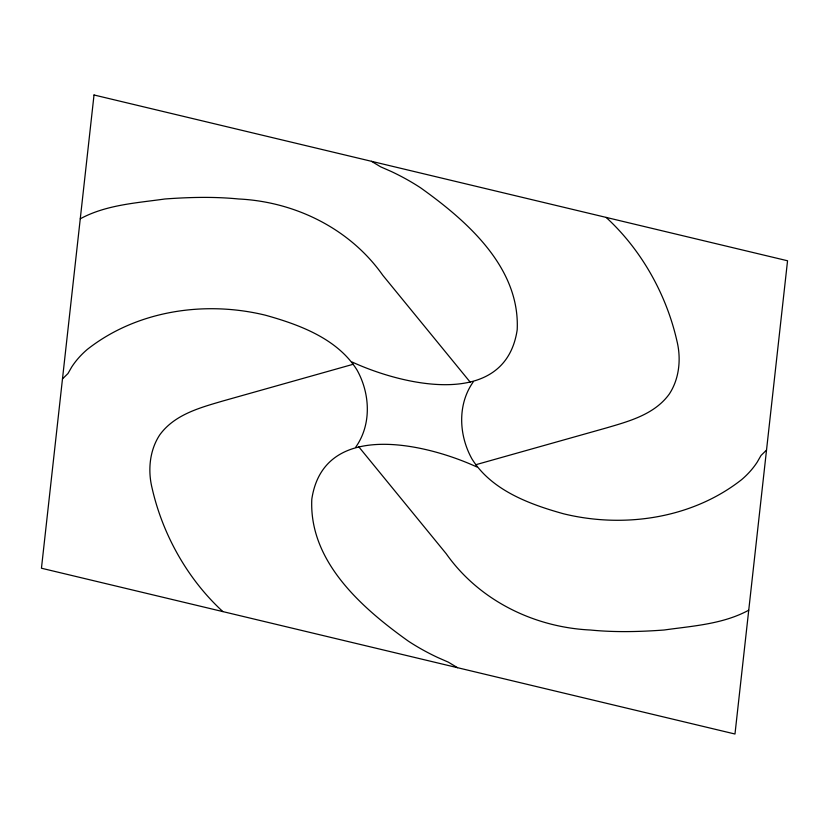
<?xml version="1.0" encoding="UTF-8"?>
<svg xmlns="http://www.w3.org/2000/svg" width="829" height="829" viewBox="0 0 829 829"><rect width="100%" height="100%" fill="white"/><g stroke="black" fill="none" stroke-linecap="round" stroke-linejoin="round"><path stroke-width="1.24" d="M355.817 447.018C371.744 424.396 370.159 393.63 357.05 370.076C337.486 338.698 299.549 324.719 265.467 315.217C205.084 300.45 136.909 310.429 87.397 349.341A165.303 108.226 18.9 0 0 71.75 366.936L67.968 373.537L62.486 378.905M473.183 381.982C457.256 404.604 458.841 435.37 471.95 458.924C491.514 490.302 529.451 504.281 563.533 513.783C623.916 528.55 692.091 518.571 741.603 479.659A165.303 108.226 18.9 0 0 757.25 462.064L761.032 455.463L766.514 450.095M80.268 218.794C106.226 204.732 136.288 203.053 164.95 198.981C189.458 197.188 214.11 196.566 238.597 198.981C295.051 201.685 349.952 228.628 382.811 275.301L470.354 382.345M748.732 610.206C722.774 624.268 692.712 625.947 664.05 630.019C639.542 631.812 614.89 632.434 590.403 630.019C533.949 627.315 479.048 600.372 446.189 553.699L358.646 446.655M353.392 364.221L223.115 400.925C200.121 407.661 174.598 414.427 159.769 434.862C149.572 450.251 147.697 470.457 152.101 488.146C162.639 534.674 187.706 579.357 222.887 611.605M475.608 464.779L605.885 428.075C628.879 421.339 654.402 414.573 669.231 394.138C679.428 378.749 681.303 358.542 676.899 340.854C666.361 294.326 641.294 249.643 606.113 217.395M352.118 362.014C402.479 385.257 505.182 409.816 517.192 329.828C520.156 267.466 466.996 220.918 420.593 187.81A165.303 108.226 18.9 0 0 391.133 171.427L380.656 166.836L371.475 161.313M476.882 466.986C426.52 443.743 323.818 419.184 311.808 499.172C308.844 561.534 362.004 608.082 408.407 641.19A165.303 108.226 18.9 0 0 437.867 657.573L448.344 662.164L457.525 667.687M94.019 94.983L41.45 568.228L734.981 734.017L787.55 260.772L94.019 94.983"/></g></svg>
